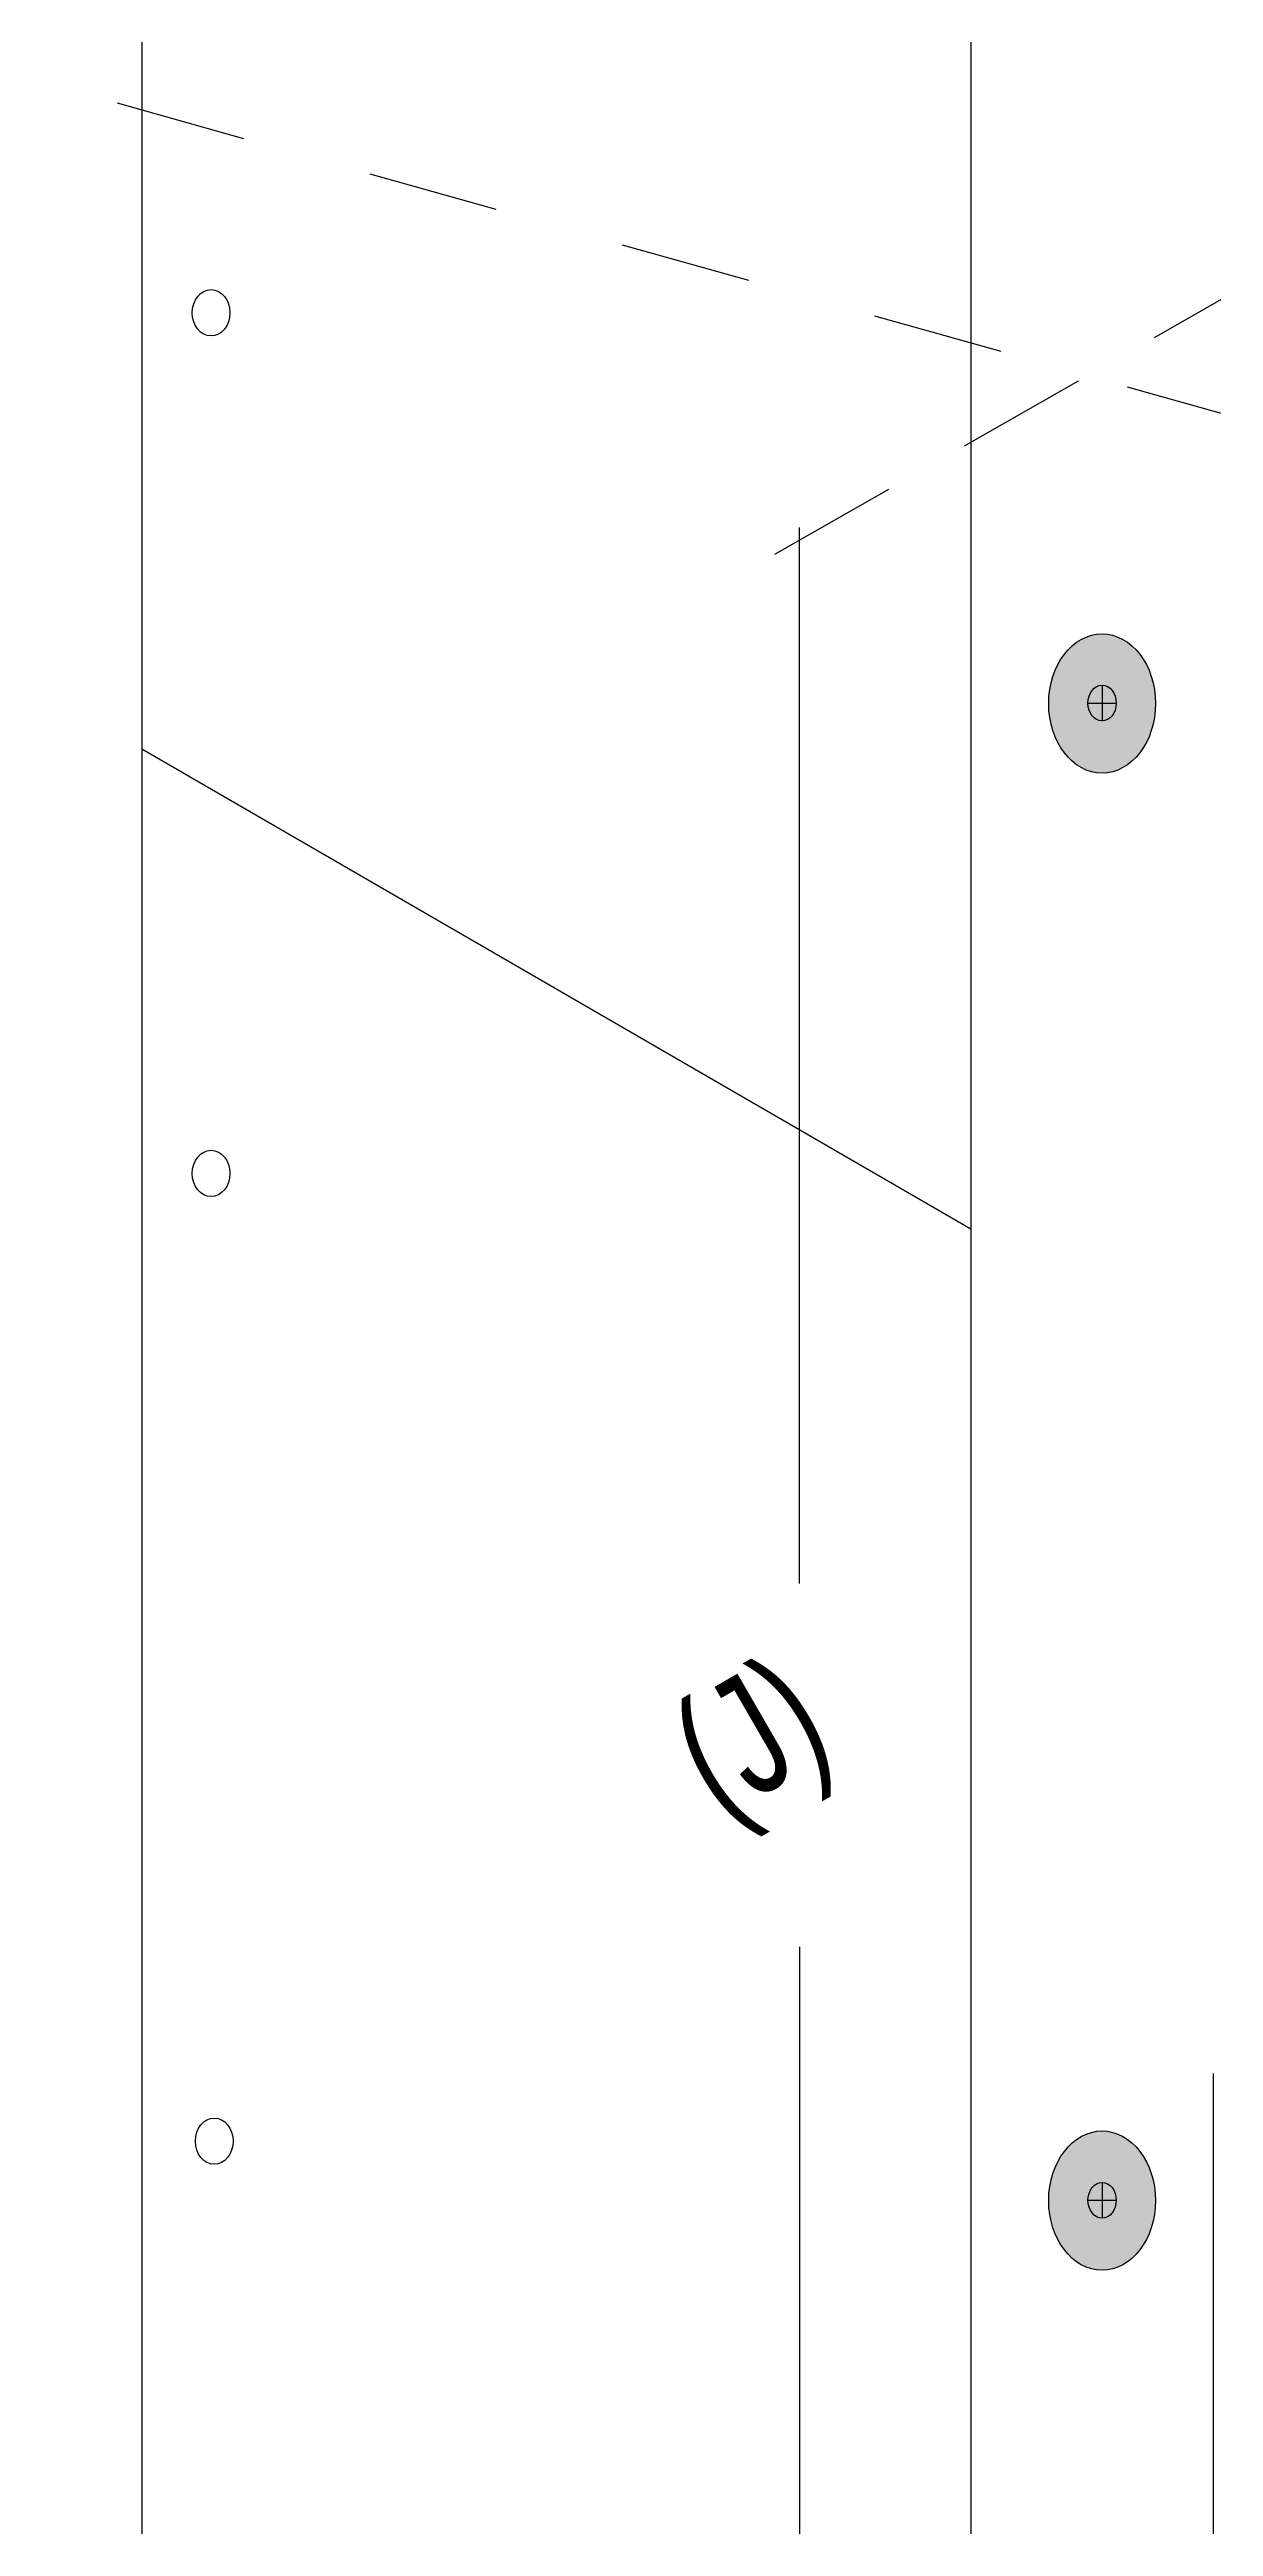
# Model space of a CAD drawing. Extents: x -1392 to 5791, y -3809 to 1722.
# Drawn here: x 1413.6 to 1493.5, y -1778.6 to -1608.6 of the extents above; entities that cross this region are included whole.
import ezdxf

# ---------------------------------------------------------------- set-up
doc = ezdxf.new("R2010")
doc.units = 0
doc.header["$MEASUREMENT"] = 0
doc.linetypes.add('AI-Linetype-11', pattern=[18, 9, -9])
doc.linetypes.add('AI-Linetype-49', pattern=[15, 9, -6])
for name, color, linetype, lineweight in [('G-ANNO-TTLB', 7, 'Continuous', 0), ('TYVEK', 7, 'Continuous', 0), ('WALL SCRATCH', 7, 'Continuous', 0)]:
    doc.layers.add(name, color=color, linetype=linetype, lineweight=lineweight)

# ---------------------------------------------------------------- blocks, each defined once
blk = doc.blocks.new('Block_216')
at = {"layer": 'WALL SCRATCH', "true_color": 0x003b71, "transparency": 33554687}
h = blk.add_hatch(color=156, dxfattribs=at)
h.dxf.hatch_style = 2
edge = h.paths.add_edge_path()
edge.add_ellipse((1485.86, -1653.47), major_axis=(0, 4.78), ratio=0.766948, start_angle=0, end_angle=360)
at = {"layer": 'WALL SCRATCH', "color": 18, "lineweight": 25, "true_color": 0x080808}
for p, q in [((1485.86, -1652.21), (1485.86, -1654.68)), ((1484.88, -1653.44), (1486.83, -1653.44))]:
    blk.add_line(p, q, dxfattribs=at)
at = {"layer": 'WALL SCRATCH', "color": 8, "lineweight": 25, "true_color": 0x808080}
blk.add_lwpolyline([(1485.34, -1649.05)], dxfattribs=at)
at = {"layer": 'WALL SCRATCH', "color": 18, "lineweight": 25, "true_color": 0x000000}
blk.add_ellipse((1485.86, -1653.47), major_axis=(0, 4.78), ratio=0.766948, dxfattribs=at)
at = {"layer": 'WALL SCRATCH', "color": 18, "lineweight": 25, "true_color": 0x080808}
blk.add_ellipse((1485.86, -1653.44), major_axis=(0, 1.23), ratio=0.788846, dxfattribs=at)
blk = doc.blocks.new('Block_218')
at = {"layer": 'WALL SCRATCH', "true_color": 0x003b71, "transparency": 33554687}
h = blk.add_hatch(color=156, dxfattribs=at)
h.dxf.hatch_style = 2
edge = h.paths.add_edge_path()
edge.add_ellipse((1485.86, -1756.24), major_axis=(0, 4.78), ratio=0.766948, start_angle=0, end_angle=360)
at = {"layer": 'WALL SCRATCH', "color": 18, "lineweight": 25, "true_color": 0x080808}
for p, q in [((1484.88, -1756.22), (1486.83, -1756.22)), ((1485.86, -1754.98), (1485.86, -1757.45))]:
    blk.add_line(p, q, dxfattribs=at)
at = {"layer": 'WALL SCRATCH', "color": 8, "lineweight": 25, "true_color": 0x808080}
blk.add_lwpolyline([(1485.34, -1761.36)], dxfattribs=at)
at = {"layer": 'WALL SCRATCH', "color": 18, "lineweight": 25, "true_color": 0x000000}
blk.add_ellipse((1485.86, -1756.24), major_axis=(0, 4.78), ratio=0.766948, dxfattribs=at)
at = {"layer": 'WALL SCRATCH', "color": 18, "lineweight": 25, "true_color": 0x080808}
blk.add_ellipse((1485.86, -1756.22), major_axis=(0, 1.23), ratio=0.788846, dxfattribs=at)
blk = doc.blocks.new('Block_215')
at = {"layer": 'WALL SCRATCH'}
for name in ['Block_216', 'Block_218']:
    blk.add_blockref(name, (0, 0), dxfattribs=at)
blk = doc.blocks.new('Block_214')
at = {"layer": 'WALL SCRATCH'}
blk.add_blockref('Block_215', (0, 0), dxfattribs=at)
blk = doc.blocks.new('Block_352')
at = {"layer": 'TYVEK', "color": 18, "lineweight": 60, "true_color": 0x000000}
blk.add_lwpolyline([(1492.26, -1744.6)], dxfattribs=at)

msp = doc.modelspace()

# ---------------------------------------------------------------- hatches: boundary and pattern name
at = {"layer": 'G-ANNO-TTLB', "true_color": 0xff00ff, "transparency": 33554687}
h = msp.add_hatch(color=6, dxfattribs=at)
edge = h.paths.add_edge_path()
edge.add_spline(control_points=[(1773.02, -3692.6), (1773.02, -3692.6), (-1156.5, -3692.6), (-1156.5, -3692.6), (-1156.5, -3692.6), (-1156.5, -1235.6), (-1156.5, -1235.6), (-1156.5, -1235.6), (1773.02, -1235.6), (1773.02, -1235.6), (1773.02, -1235.6), (1773.02, -3692.6), (1773.02, -3692.6)], knot_values=[0, 0, 0, 0, 1, 1, 1, 2, 2, 2, 3, 3, 3, 4, 4, 4, 4], degree=3, periodic=0)
edge = h.paths.add_edge_path()
edge.add_spline(control_points=[(-1147.5, -1244.6), (-1147.5, -1244.6), (-1147.5, -3683.6), (-1147.5, -3683.6), (-1147.5, -3683.6), (1764.02, -3683.6), (1764.02, -3683.6), (1764.02, -3683.6), (1764.02, -1244.6), (1764.02, -1244.6), (1764.02, -1244.6), (-1147.5, -1244.6), (-1147.5, -1244.6)], knot_values=[0, 0, 0, 0, 1, 1, 1, 2, 2, 2, 3, 3, 3, 4, 4, 4, 4], degree=3, periodic=0)
edge.add_line((-1147.5, -1244.6), (-1147.5, -1244.6))

# ---------------------------------------------------------------- linework, layer by layer
at = {"layer": 'G-ANNO-TTLB'}
for points in [[(1773.02, -3692.6), (1773.02, -3692.6), (-1156.5, -3692.6), (-1156.5, -3692.6), (-1156.5, -3692.6), (-1156.5, -1235.6), (-1156.5, -1235.6), (-1156.5, -1235.6), (1773.02, -1235.6), (1773.02, -1235.6), (1773.02, -1235.6), (1773.02, -3692.6), (1773.02, -3692.6)], [(-1147.5, -1244.6), (-1147.5, -1244.6), (-1147.5, -3683.6), (-1147.5, -3683.6), (-1147.5, -3683.6), (1764.02, -3683.6), (1764.02, -3683.6), (1764.02, -3683.6), (1764.02, -1244.6), (1764.02, -1244.6), (1764.02, -1244.6), (-1147.5, -1244.6), (-1147.5, -1244.6)]]:
    msp.add_open_spline(points, degree=3, knots=[0, 0, 0, 0, 1, 1, 1, 2, 2, 2, 3, 3, 3, 4, 4, 4, 4], dxfattribs=at)
at = {"layer": 'TYVEK', "color": 18, "linetype": 'AI-Linetype-11', "lineweight": 25, "true_color": 0x000000}
msp.add_line((1530.92, -1643.92), (1133.01, -1532.09), dxfattribs=at)
at = {"layer": 'TYVEK', "color": 18, "linetype": 'AI-Linetype-49', "lineweight": 25, "true_color": 0x000000}
msp.add_line((1463.4, -1643.22), (1515.5, -1613.47), dxfattribs=at)
at = {"layer": 'TYVEK', "color": 1, "lineweight": 25, "true_color": 0xff0000}
for p, q in [((1465.1, -1713.88), (1465.1, -1641.38)), ((1465.1, -1738.82), (1465.1, -1811.32))]:
    msp.add_line(p, q, dxfattribs=at)
at = {"layer": 'TYVEK', "color": 4, "lineweight": 25, "true_color": 0x00ffff}
msp.add_line((1493.5, -1785.15), (1493.5, -1747.51), dxfattribs=at)
at = {"layer": 'TYVEK', "color": 1, "lineweight": 25, "true_color": 0xff0000}
for points in [[(1476.64, -1731.27)], [(1465.1, -1777.12)]]:
    msp.add_lwpolyline(points, dxfattribs=at)
at = {"layer": 'WALL SCRATCH', "color": 2, "lineweight": 25, "true_color": 0xffff00}
for p, q in [((1419.94, -1446.53), (1419.94, -1868.77)), ((1419.94, -1656.59), (1476.84, -1689.53))]:
    msp.add_line(p, q, dxfattribs=at)
at = {"layer": 'WALL SCRATCH', "color": 18, "lineweight": 25, "true_color": 0x000000}
msp.add_line((1476.84, -1527.44), (1476.84, -1808.3), dxfattribs=at)
at = {"layer": 'WALL SCRATCH', "color": 8, "lineweight": 25, "true_color": 0x808080}
for points in [[(1481.92, -1650.28)], [(1481.92, -1650.28)], [(1481.2, -1764.73)], [(1481.2, -1764.73)]]:
    msp.add_lwpolyline(points, dxfattribs=at)
at = {"layer": 'WALL SCRATCH', "color": 18, "lineweight": 25, "true_color": 0x080808}
for points in [[(1419.94, -1656.59)], [(1476.84, -1689.53)]]:
    msp.add_lwpolyline(points, dxfattribs=at)
at = {"layer": 'WALL SCRATCH', "color": 2, "lineweight": 25, "true_color": 0xffff00}
for points in [[(1419.94, -1656.59)], [(1476.84, -1689.53)]]:
    msp.add_lwpolyline(points, dxfattribs=at)
at = {"layer": 'WALL SCRATCH', "color": 252, "lineweight": 25, "true_color": 0x848484}
for centre in [(1424.7, -1626.65), (1424.7, -1685.73), (1424.92, -1752.16)]:
    msp.add_ellipse(centre, major_axis=(0, 1.59), ratio=0.812499, dxfattribs=at)

# ---------------------------------------------------------------- block references
at = {"layer": 'TYVEK'}
msp.add_blockref('Block_352', (0, 0), dxfattribs=at)
at = {"layer": 'WALL SCRATCH'}
msp.add_blockref('Block_214', (0, 0), dxfattribs=at)

# ---------------------------------------------------------------- texts
at = {"layer": 'TYVEK', "insert": (1460.78, -1732.22), "char_height": 0.2, "attachment_point": 7, "rotation": 29.9999}
msp.add_mtext('\\C1;\\c255;\\FArial Narrow|b0|i0|c1;\\H8.071213;\\W0.872343;(J)', dxfattribs=at)

doc.saveas('drawing.dxf')
